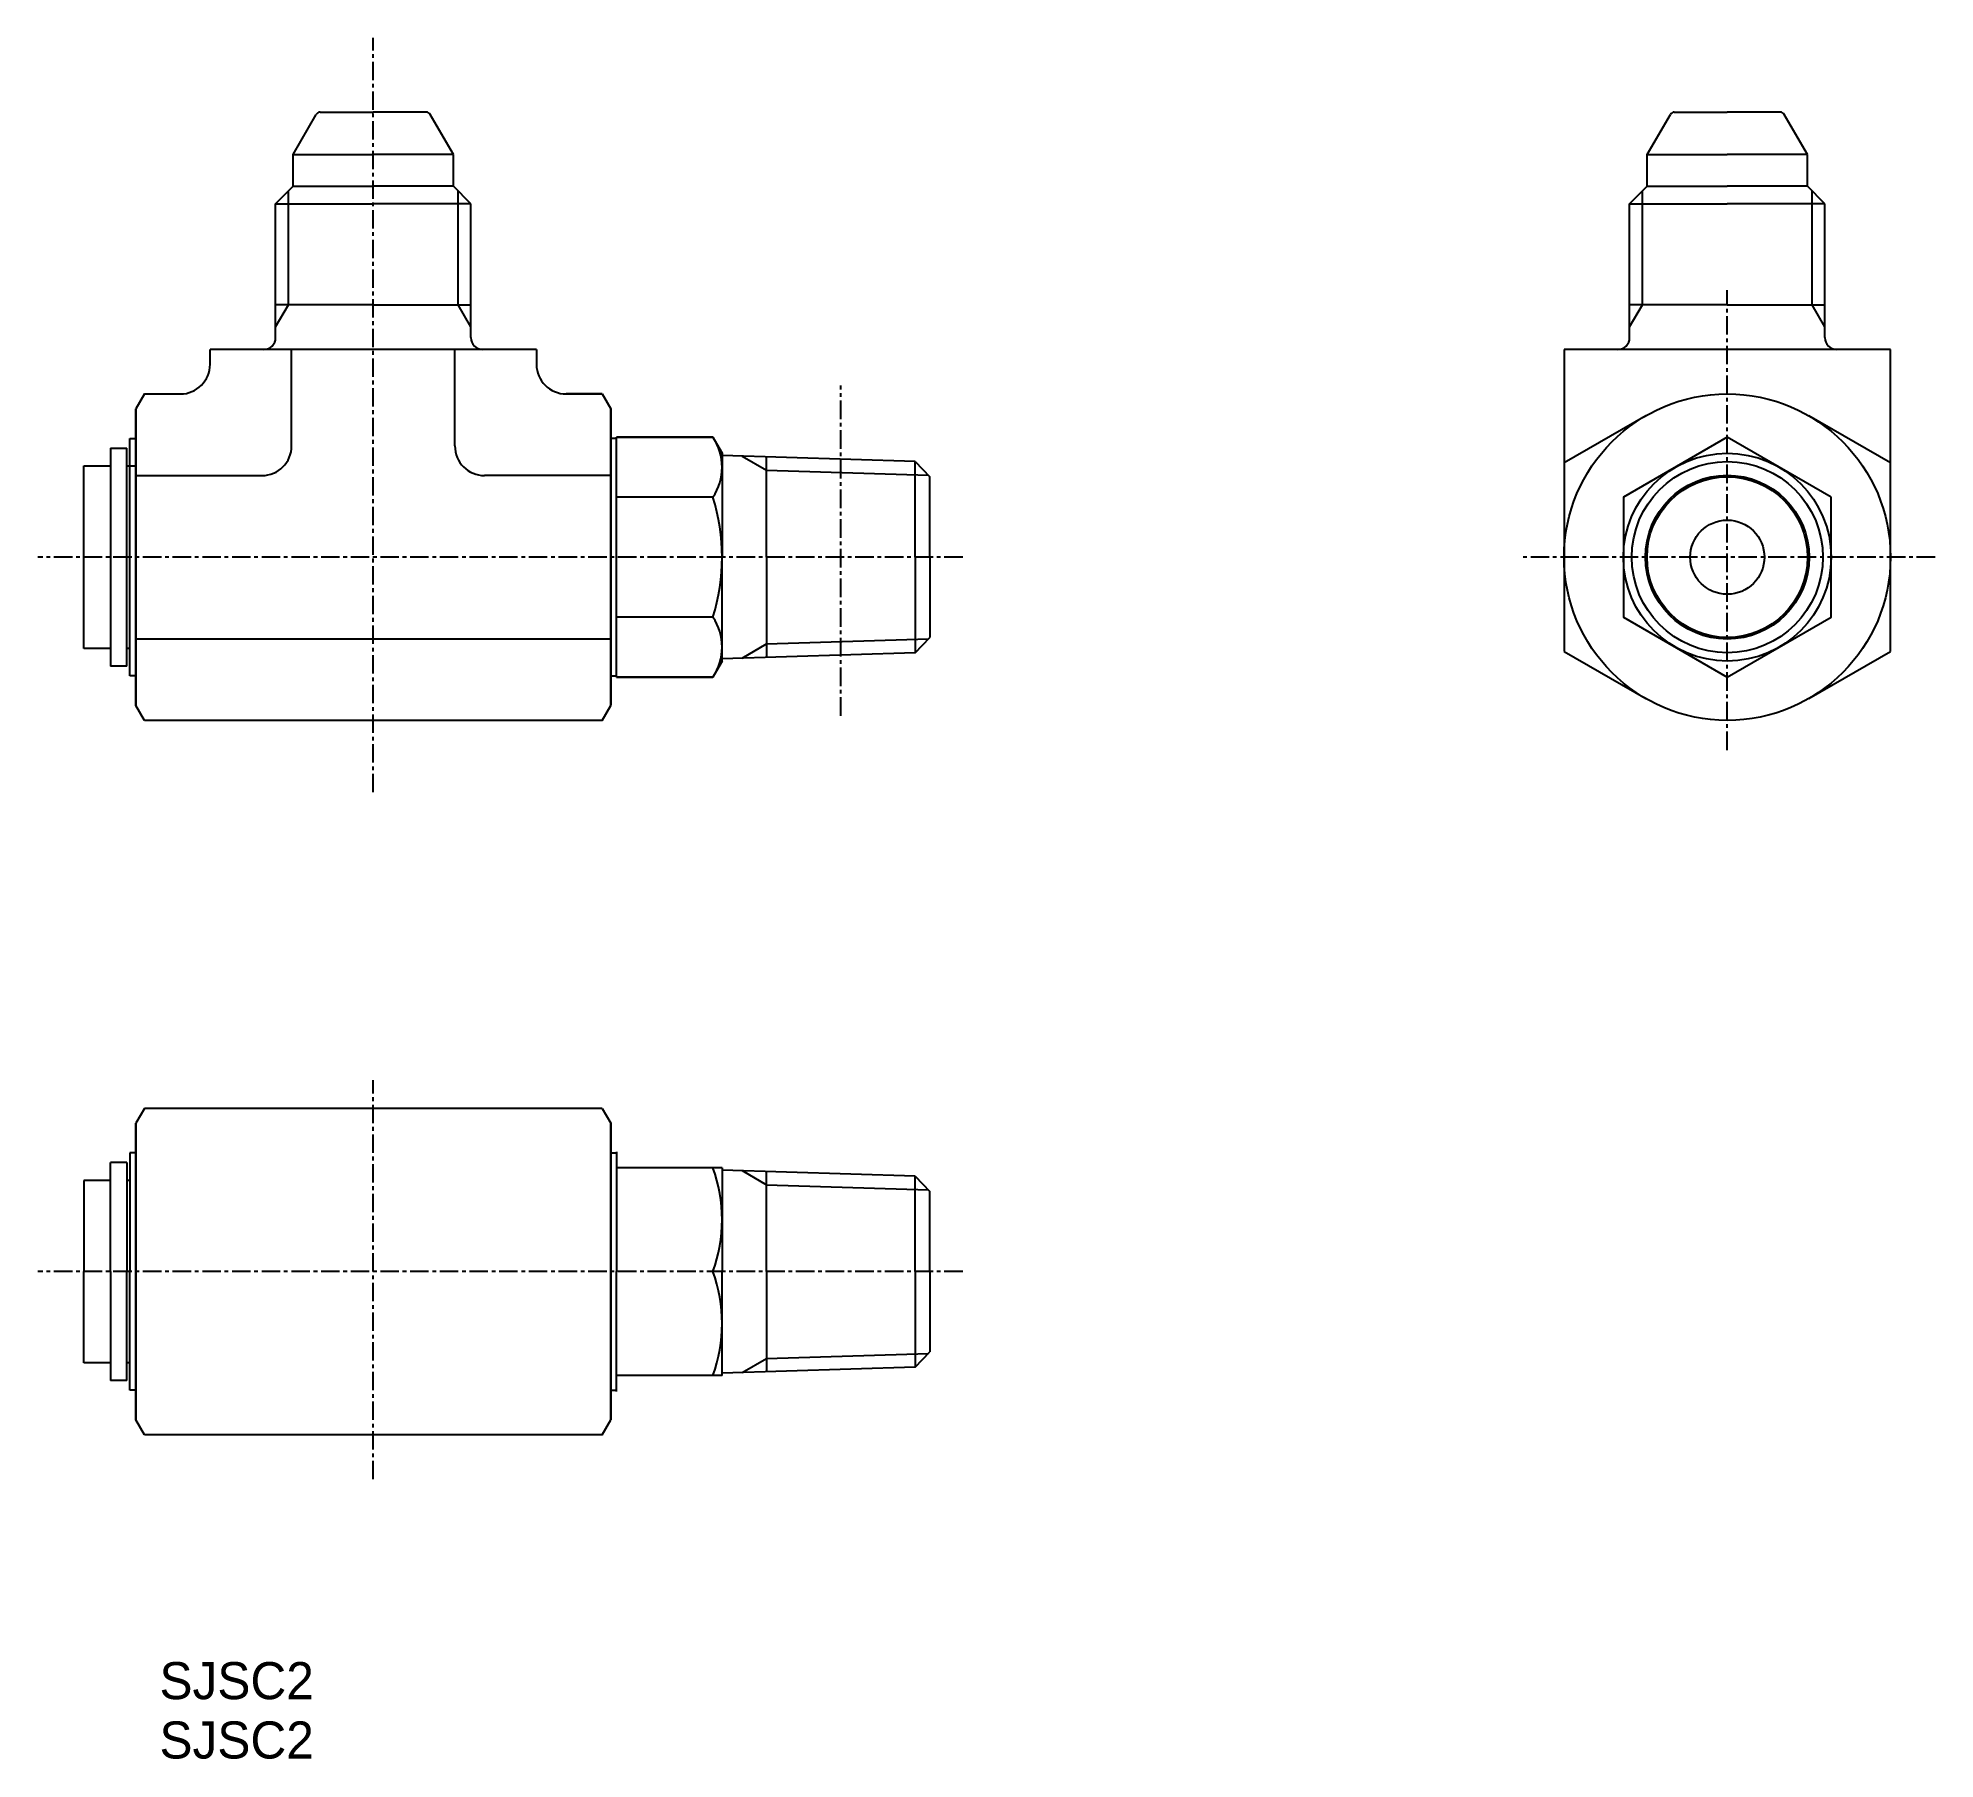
# Model space of a CAD drawing. Extents: x 922 to 1049, y 253 to 369.
import ezdxf

# ---------------------------------------------------------------- set-up
doc = ezdxf.new("R2010")
doc.units = 0
doc.linetypes.add('CENTER', pattern=[2, 1.25, -0.25, 0.25, -0.25])
doc.layers.get('0').update_dxf_attribs({"linetype": 'CONTINUOUS'})
doc.layers.add('CENTER', color=1, linetype='CENTER')

msp = doc.modelspace()

# ---------------------------------------------------------------- linework, layer by layer
at = {"color": 7, "linetype": 'CONTINUOUS'}
for p, q in [((938.84, 360.85), (940.4, 363.56)), ((940.66, 363.71), (944.24, 363.71)), ((947.82, 363.71), (944.24, 363.71)), ((949.64, 360.85), (948.08, 363.56)), ((1030.09, 360.85), (1031.66, 363.56)), ((1031.92, 363.71), (1035.49, 363.71)), ((1039.07, 363.71), (1035.49, 363.71)), ((1040.89, 360.85), (1039.33, 363.56)), ((938.84, 358.71), (938.84, 360.85)), ((938.84, 360.85), (944.24, 360.85)), ((949.64, 360.85), (944.24, 360.85)), ((949.64, 358.71), (949.64, 360.85)), ((1030.09, 358.71), (1030.09, 360.85)), ((1030.09, 360.85), (1035.49, 360.85)), ((1040.89, 360.85), (1035.49, 360.85)), ((1040.89, 358.71), (1040.89, 360.85)), ((937.66, 357.53), (938.84, 358.71)), ((938.84, 358.71), (944.24, 358.71)), ((949.64, 358.71), (944.24, 358.71)), ((950.82, 357.53), (949.64, 358.71)), ((1028.91, 357.53), (1030.09, 358.71)), ((1030.09, 358.71), (1035.49, 358.71)), ((1040.89, 358.71), (1035.49, 358.71)), ((1042.07, 357.53), (1040.89, 358.71)), ((937.66, 357.53), (944.24, 357.53)), ((937.66, 348.51), (937.66, 357.53)), ((950.82, 357.53), (944.24, 357.53)), ((950.82, 348.51), (950.82, 357.53)), ((1028.91, 348.51), (1028.91, 357.53)), ((1028.91, 357.53), (1035.49, 357.53)), ((1042.07, 357.53), (1035.49, 357.53)), ((1042.07, 348.51), (1042.07, 357.53)), ((944.24, 350.71), (937.66, 350.71)), ((944.24, 350.71), (950.82, 350.71)), ((1035.49, 350.71), (1028.91, 350.71)), ((1035.49, 350.71), (1042.07, 350.71)), ((955.24, 347.71), (933.24, 347.71)), ((933.24, 346.71), (933.24, 347.71)), ((938.74, 341.21), (938.74, 347.71)), ((949.74, 341.21), (949.74, 347.71)), ((955.24, 347.71), (955.24, 346.71)), ((1024.49, 347.71), (1024.49, 327.36)), ((1046.49, 347.71), (1024.49, 347.71)), ((1046.49, 327.36), (1046.49, 347.71)), ((928.82, 344.71), (928.24, 343.71)), ((928.82, 344.71), (931.24, 344.71)), ((928.82, 344.71), (931.24, 344.71)), ((959.66, 344.71), (957.24, 344.71)), ((957.24, 344.71), (959.66, 344.71)), ((959.66, 344.71), (960.24, 343.71)), ((928.24, 343.71), (928.24, 323.71)), ((928.24, 323.71), (928.24, 343.71)), ((960.24, 323.71), (960.24, 343.71)), ((960.24, 343.71), (960.24, 323.71)), ((960.24, 343.71), (960.24, 323.71)), ((1029.99, 343.24), (1024.49, 340.06)), ((1046.49, 340.06), (1040.99, 343.24)), ((927.84, 325.71), (927.84, 341.71)), ((927.84, 341.71), (928.24, 341.71)), ((960.64, 341.71), (960.24, 341.71)), ((960.64, 325.63), (960.64, 341.79)), ((967.13, 341.79), (960.64, 341.79)), ((960.64, 341.79), (967.13, 341.79)), ((960.64, 325.71), (960.64, 341.71)), ((967.13, 341.79), (967.75, 340.71)), ((926.54, 341.06), (926.54, 326.36)), ((926.54, 341.06), (927.64, 341.06)), ((927.64, 326.36), (927.64, 341.06)), ((967.75, 340.56), (967.74, 340.56)), ((967.75, 340.71), (967.75, 333.71)), ((980.75, 340.15), (967.75, 340.56)), ((970.75, 333.71), (970.75, 340.47)), ((980.75, 333.71), (980.75, 340.15)), ((980.75, 340.15), (981.75, 339.12)), ((924.74, 327.56), (924.74, 339.86)), ((924.74, 339.86), (926.54, 339.86)), ((926.54, 339.86), (926.54, 339.26)), ((927.64, 339.86), (928.24, 339.86)), ((927.64, 339.26), (927.64, 339.86)), ((928.24, 339.21), (936.74, 339.21)), ((960.24, 339.21), (951.74, 339.21)), ((981.75, 333.71), (981.75, 339.12)), ((967.13, 337.75), (960.64, 337.75)), ((967.75, 326.71), (967.75, 333.71)), ((970.75, 333.71), (970.75, 326.96)), ((980.75, 333.71), (980.75, 327.27)), ((981.75, 333.71), (981.75, 328.3)), ((967.13, 329.67), (960.64, 329.67)), ((926.54, 327.56), (924.74, 327.56)), ((927.84, 327.56), (927.64, 327.56)), ((928.24, 328.21), (960.24, 328.21)), ((980.75, 327.27), (981.75, 328.3)), ((1024.49, 327.36), (1029.99, 324.19)), ((1040.99, 324.19), (1046.49, 327.36)), ((927.64, 326.36), (926.54, 326.36)), ((967.75, 326.71), (967.13, 325.63)), ((980.75, 327.27), (967.75, 326.86)), ((928.24, 325.71), (927.84, 325.71)), ((960.24, 325.71), (960.64, 325.71)), ((967.13, 325.63), (960.64, 325.63)), ((960.64, 325.63), (967.13, 325.63)), ((928.82, 322.71), (928.24, 323.71)), ((959.66, 322.71), (960.24, 323.71)), ((959.66, 322.71), (928.82, 322.71)), ((928.82, 296.55), (928.24, 295.55)), ((928.24, 295.55), (928.24, 285.55)), ((928.24, 285.55), (928.24, 295.55)), ((959.66, 296.55), (928.82, 296.55)), ((959.66, 296.55), (960.24, 295.55)), ((960.24, 295.55), (960.24, 285.55)), ((960.24, 285.55), (960.24, 295.55)), ((960.24, 285.55), (960.24, 295.55)), ((926.54, 285.55), (926.54, 292.9)), ((927.64, 292.9), (926.54, 292.9)), ((927.64, 292.9), (927.64, 285.55)), ((927.84, 293.55), (927.84, 285.55)), ((928.24, 293.55), (927.84, 293.55)), ((960.24, 293.55), (960.64, 293.55)), ((960.64, 293.63), (960.64, 285.55)), ((960.64, 293.55), (960.64, 285.55)), ((924.74, 291.7), (924.74, 285.55)), ((926.54, 291.7), (924.74, 291.7)), ((927.84, 291.7), (927.64, 291.7)), ((967.75, 292.55), (960.64, 292.55)), ((967.75, 292.55), (967.75, 285.55)), ((980.75, 291.99), (967.75, 292.4)), ((970.75, 285.55), (970.75, 292.3)), ((980.75, 291.99), (981.75, 290.96)), ((980.75, 285.55), (980.75, 291.99)), ((981.75, 285.55), (981.75, 290.96)), ((924.74, 279.4), (924.74, 285.55)), ((926.54, 285.55), (926.54, 278.2)), ((927.64, 278.2), (927.64, 285.55)), ((927.84, 277.55), (927.84, 285.55)), ((928.24, 275.55), (928.24, 285.55)), ((928.24, 285.55), (928.24, 275.55)), ((960.24, 275.55), (960.24, 285.55)), ((960.24, 285.55), (960.24, 275.55)), ((960.24, 285.55), (960.24, 275.55)), ((960.64, 277.55), (960.64, 285.55)), ((960.64, 277.47), (960.64, 285.55)), ((967.75, 278.55), (967.75, 285.55)), ((970.75, 285.55), (970.75, 278.79)), ((980.75, 285.55), (980.75, 279.1)), ((981.75, 285.55), (981.75, 280.14)), ((980.75, 279.1), (981.75, 280.14)), ((926.54, 279.4), (924.74, 279.4)), ((927.84, 279.4), (927.64, 279.4)), ((980.75, 279.1), (967.75, 278.7)), ((927.64, 278.2), (926.54, 278.2)), ((928.24, 277.55), (927.84, 277.55)), ((960.24, 277.55), (960.64, 277.55)), ((967.75, 278.55), (960.64, 278.55)), ((928.82, 274.55), (928.24, 275.55)), ((959.66, 274.55), (960.24, 275.55)), ((959.66, 274.55), (928.82, 274.55))]:
    msp.add_line(p, q, dxfattribs=at)
at = {"color": 3, "linetype": 'CONTINUOUS'}
for p, q in [((938.52, 350.71), (938.52, 358.39)), ((949.96, 350.71), (949.96, 358.39)), ((1029.77, 350.71), (1029.77, 358.39)), ((1041.21, 350.71), (1041.21, 358.39)), ((937.66, 349.23), (938.52, 350.71)), ((950.82, 349.23), (949.96, 350.71)), ((1028.91, 349.23), (1029.77, 350.71)), ((1042.07, 349.23), (1041.21, 350.71)), ((969.1, 340.52), (970.75, 339.57)), ((970.75, 339.57), (981.65, 339.23)), ((969.1, 326.9), (970.75, 327.86)), ((970.75, 327.86), (981.65, 328.2)), ((969.1, 292.36), (970.75, 291.4)), ((970.75, 291.4), (981.65, 291.06)), ((970.75, 279.69), (981.65, 280.03)), ((969.1, 278.74), (970.75, 279.69))]:
    msp.add_line(p, q, dxfattribs=at)
at = {"color": 7, "linetype": 'CONTINUOUS'}
msp.add_lwpolyline([(1042.49, 337.75), (1035.49, 341.79), (1028.49, 337.75), (1028.49, 329.67), (1035.49, 325.63), (1042.49, 329.67)], close=True, dxfattribs=at)
for radius in [11, 7, 6.44, 5.41, 2.5]:
    msp.add_circle((1035.49, 333.71), radius, dxfattribs=at)
at = {"color": 3, "linetype": 'CONTINUOUS'}
msp.add_circle((1035.49, 333.71), 5.52, dxfattribs=at)
at = {"color": 7, "linetype": 'CONTINUOUS'}
for centre, radius, start, end in [((940.66, 363.41), 0.3, 90, 150), ((940.66, 363.41), 0.3, 90, 150), ((947.82, 363.41), 0.3, 30, 90), ((1031.92, 363.41), 0.3, 90, 150), ((1031.92, 363.41), 0.3, 90, 150), ((1039.07, 363.41), 0.3, 30, 90), ((936.86, 348.51), 0.8, 270, 0), ((951.62, 348.51), 0.8, 180, 270), ((1028.11, 348.51), 0.8, 270, 0), ((1042.87, 348.51), 0.8, 180, 270), ((931.24, 346.71), 2, 270, 0), ((957.24, 346.71), 2, 180, 270), ((957.24, 346.71), 2, 180, 270), ((964.17, 339.77), 3.58, 325.6157, 34.3843), ((936.74, 341.21), 2, 270, 0), ((951.74, 341.21), 2, 180, 270), ((954.38, 333.71), 13.37, 342.412, 17.588), ((964.17, 327.65), 3.58, 325.6157, 34.3843), ((957.64, 289.05), 10.11, 339.7438, 20.2562), ((957.64, 282.05), 10.11, 339.7438, 20.2562)]:
    msp.add_arc(centre, radius, start, end, dxfattribs=at)
at = {"layer": 'CENTER', "color": 1, "linetype": 'CENTER'}
for p, q in [((944.24, 317.86), (944.24, 368.71)), ((1035.49, 320.71), (1035.49, 351.71)), ((975.74, 323.02), (975.74, 345.28)), ((983.97, 333.71), (921.64, 333.71)), ((1049.49, 333.71), (1021.49, 333.71)), ((944.24, 271.55), (944.24, 298.46)), ((983.97, 285.55), (921.64, 285.55))]:
    msp.add_line(p, q, dxfattribs=at)

# ---------------------------------------------------------------- texts
for p in [(929.83, 256.73), (929.83, 252.73)]:
    msp.add_text('SJSC2', height=2.5).set_placement(p)

doc.saveas('drawing.dxf')
